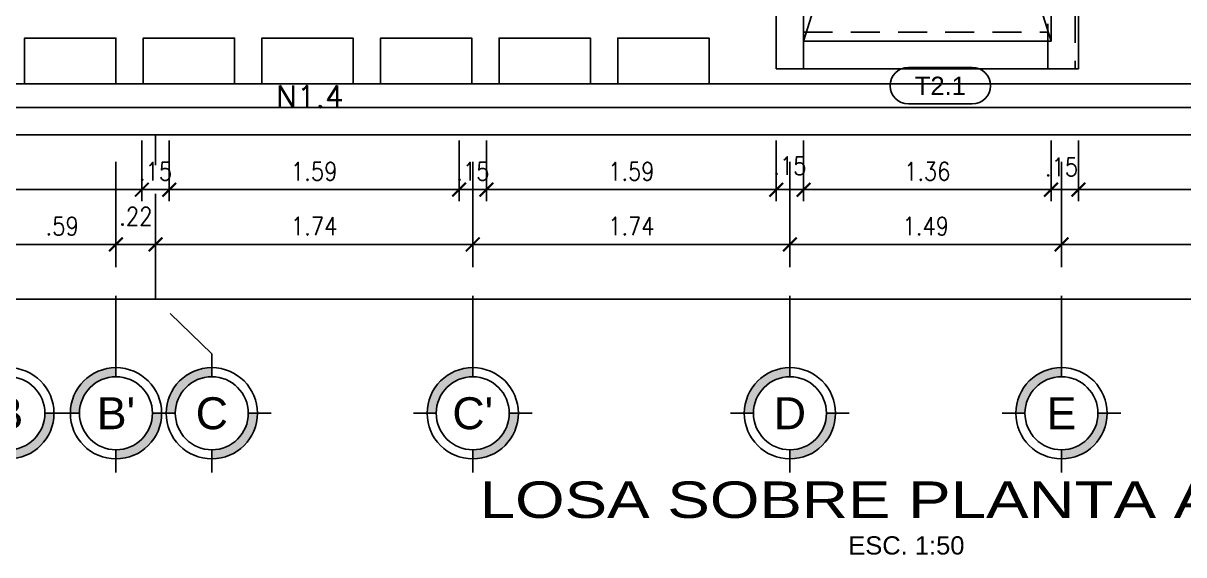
# Model space of a CAD drawing. Header units: millimetres. Extents: x -7.7 to 39.8, y -25.2 to 13.5.
# Drawn here: x 0.05 to 6.41, y -2.38 to 0.54 of the extents above; entities that cross this region are included whole.
import ezdxf
from ezdxf.enums import TextEntityAlignment as Align

# ---------------------------------------------------------------- set-up
doc = ezdxf.new("R2010")
doc.units = ezdxf.units.MM
doc.header["$LTSCALE"] = 0.05
doc.linetypes.add('DASHDOT2', pattern=[12.7, 6.35, -3.175, 0, -3.175])
doc.linetypes.add('HIDDEN2', pattern=[4.7625, 3.175, -1.5875])
for name, color, linetype in [('ACOTADO', 2, 'Continuous'), ('AZOTEA$0$PRETIL', 2, 'HIDDEN2'), ('EJES', 1, 'DASHDOT2'), ('PLANTA ALTA$0$CANT_VIS', 3, 'Continuous'), ('PLANTA ALTA$0$LOSA', 254, 'Continuous'), ('TITULOS', 1, 'Continuous'), ('TXT_IND', 2, 'Continuous')]:
    doc.layers.add(name, color=color, linetype=linetype)
doc.styles.add('ACOTAMIENTOS', font='romans.shx', dxfattribs={"width": 0.85})
doc.styles.add('ARIAL', font='arial.ttf')
doc.styles.get("Standard").update_dxf_attribs({"font": 'romans.shx'})
doc.dimstyles.new('ACOTA_50', dxfattribs={"dimscale": 0.05, "dimtxt": 2, "dimasz": 1.5, "dimexe": 1.25, "dimexo": 0.625, "dimgap": 1, "dimtad": 1, "dimzin": 4, "dimdsep": 46, "dimtxsty": 'ACOTAMIENTOS', "dimblk1": 'ARCHTICK', "dimblk2": 'ARCHTICK', "dimsah": 1, "dimcen": 1.5, "dimclrd": 1, "dimclre": 1, "dimclrt": 256, "dimadec": 0, "dimazin": 0, "dimtfac": 1, "dimtofl": 0, "dimtmove": 2, "dimatfit": 3, "dimfxl": 0, "dimtolj": 1, "dimtzin": 0, "dimarcsym": 0})

# ---------------------------------------------------------------- blocks, each defined once
blk = doc.blocks.new('EJE')
at = {"layer": 'EJES', "linetype": 'Continuous'}
for points in [[(-0.25, 0), (-0.2, 0, -0.414214), (0, 0.2), (0, 0.25, 0.414214)], [(0.25, 0), (0.2, 0, -0.414214), (0, -0.2), (0, -0.25, 0.414214)]]:
    blk.add_hatch(color=256, dxfattribs=at).paths.add_polyline_path(points)
at = {"layer": 'EJES', "color": 1, "linetype": 'Continuous'}
for p, q in [((0, 0.2), (0, 0.325)), ((-0.2, 0), (-0.325, 0)), ((0.325, 0), (0.2, 0)), ((0, -0.325), (0, -0.2))]:
    blk.add_line(p, q, dxfattribs=at)
at = {"layer": 'EJES', "color": 3, "linetype": 'Continuous'}
for radius in [0.25, 0.2]:
    blk.add_circle((0, 0), radius, dxfattribs=at)
at = {"layer": 'EJES', "color": 4, "linetype": 'Continuous', "style": 'ARIAL'}
blk.add_attdef('EJE', text='', height=0.175, dxfattribs=at).set_placement((0, 0), align=Align.MIDDLE_CENTER)
blk = doc.blocks.new('_ARCHTICK')
at = {"color": 0, "linetype": 'ByBlock', "const_width": 0.15}
blk.add_lwpolyline([(-0.5, -0.5), (0.5, 0.5)], dxfattribs=at)
blk = doc.blocks.new('*D53')
at = {"layer": 'ACOTADO', "color": 1, "lineweight": -2}
for p, q in [((-0.0325, -0.4063), (-0.0325, -0.7375)), ((0.5571, -0.4063), (0.5571, -0.7375)), ((-0.0325, -0.675), (0.5571, -0.675))]:
    blk.add_line(p, q, dxfattribs=at)
at = {"layer": 'DEFPOINTS', "color": 0}
for p in [(-0.0325, -0.375), (0.5571, -0.375), (0.5571, -0.675)]:
    blk.add_point(p, dxfattribs=at)
at = {"layer": 'ACOTADO', "color": 1, "lineweight": -2, "xscale": 0.07500000000000001, "yscale": 0.07500000000000001, "zscale": 0.07500000000000001, "rotation": 180}
blk.add_blockref('_ARCHTICK', (-0.0325, -0.675), dxfattribs=at)
at = {"layer": 'ACOTADO', "color": 1, "lineweight": -2, "xscale": 0.07500000000000001, "yscale": 0.07500000000000001, "zscale": 0.07500000000000001}
blk.add_blockref('_ARCHTICK', (0.5571, -0.675), dxfattribs=at)
at = {"layer": 'ACOTADO', "insert": (0.2623, -0.575), "char_height": 0.1, "attachment_point": 5, "style": 'ACOTAMIENTOS'}
blk.add_mtext('\\A1;.59', dxfattribs=at)
blk = doc.blocks.new('*D54')
at = {"layer": 'ACOTADO', "color": 1, "lineweight": -2}
for p, q in [((0.5571, -0.4063), (0.5571, -0.7375)), ((0.774, -0.4063), (0.774, -0.7375)), ((0.5571, -0.675), (0.774, -0.675))]:
    blk.add_line(p, q, dxfattribs=at)
at = {"layer": 'DEFPOINTS', "color": 0}
for p in [(0.5571, -0.375), (0.774, -0.375), (0.774, -0.675)]:
    blk.add_point(p, dxfattribs=at)
at = {"layer": 'ACOTADO', "color": 1, "lineweight": -2, "xscale": 0.07500000000000001, "yscale": 0.07500000000000001, "zscale": 0.07500000000000001, "rotation": 180}
blk.add_blockref('_ARCHTICK', (0.5571, -0.675), dxfattribs=at)
at = {"layer": 'ACOTADO', "color": 1, "lineweight": -2, "xscale": 0.07500000000000001, "yscale": 0.07500000000000001, "zscale": 0.07500000000000001}
blk.add_blockref('_ARCHTICK', (0.774, -0.675), dxfattribs=at)
at = {"layer": 'ACOTADO', "insert": (0.6656, -0.5208), "char_height": 0.1, "attachment_point": 5, "style": 'ACOTAMIENTOS'}
blk.add_mtext('\\A1;.22', dxfattribs=at)
blk = doc.blocks.new('*D55')
at = {"layer": 'ACOTADO', "color": 1, "lineweight": -2}
for p, q in [((0.774, -0.4063), (0.774, -0.7375)), ((2.5121, -0.4063), (2.5121, -0.7375)), ((0.774, -0.675), (2.5121, -0.675))]:
    blk.add_line(p, q, dxfattribs=at)
at = {"layer": 'DEFPOINTS', "color": 0}
for p in [(0.774, -0.375), (2.5121, -0.375), (2.5121, -0.675)]:
    blk.add_point(p, dxfattribs=at)
at = {"layer": 'ACOTADO', "color": 1, "lineweight": -2, "xscale": 0.07500000000000001, "yscale": 0.07500000000000001, "zscale": 0.07500000000000001, "rotation": 180}
blk.add_blockref('_ARCHTICK', (0.774, -0.675), dxfattribs=at)
at = {"layer": 'ACOTADO', "color": 1, "lineweight": -2, "xscale": 0.07500000000000001, "yscale": 0.07500000000000001, "zscale": 0.07500000000000001}
blk.add_blockref('_ARCHTICK', (2.5121, -0.675), dxfattribs=at)
at = {"layer": 'ACOTADO', "insert": (1.643, -0.575), "char_height": 0.1, "attachment_point": 5, "style": 'ACOTAMIENTOS'}
blk.add_mtext('\\A1;1.74', dxfattribs=at)
blk = doc.blocks.new('*D56')
at = {"layer": 'ACOTADO', "color": 1, "lineweight": -2}
for p, q in [((2.5121, -0.4063), (2.5121, -0.7375)), ((4.2501, -0.4063), (4.2501, -0.7375)), ((2.5121, -0.675), (4.2501, -0.675))]:
    blk.add_line(p, q, dxfattribs=at)
at = {"layer": 'DEFPOINTS', "color": 0}
for p in [(2.5121, -0.375), (4.2501, -0.375), (4.2501, -0.675)]:
    blk.add_point(p, dxfattribs=at)
at = {"layer": 'ACOTADO', "color": 1, "lineweight": -2, "xscale": 0.07500000000000001, "yscale": 0.07500000000000001, "zscale": 0.07500000000000001, "rotation": 180}
blk.add_blockref('_ARCHTICK', (2.5121, -0.675), dxfattribs=at)
at = {"layer": 'ACOTADO', "color": 1, "lineweight": -2, "xscale": 0.07500000000000001, "yscale": 0.07500000000000001, "zscale": 0.07500000000000001}
blk.add_blockref('_ARCHTICK', (4.2501, -0.675), dxfattribs=at)
at = {"layer": 'ACOTADO', "insert": (3.3811, -0.575), "char_height": 0.1, "attachment_point": 5, "style": 'ACOTAMIENTOS'}
blk.add_mtext('\\A1;1.74', dxfattribs=at)
blk = doc.blocks.new('*D57')
at = {"layer": 'ACOTADO', "color": 1, "lineweight": -2}
for p, q in [((4.2501, -0.4063), (4.2501, -0.7375)), ((5.7381, -0.4063), (5.7381, -0.7375)), ((4.2501, -0.675), (5.7381, -0.675))]:
    blk.add_line(p, q, dxfattribs=at)
at = {"layer": 'DEFPOINTS', "color": 0}
for p in [(4.2501, -0.375), (5.7381, -0.375), (5.7381, -0.675)]:
    blk.add_point(p, dxfattribs=at)
at = {"layer": 'ACOTADO', "color": 1, "lineweight": -2, "xscale": 0.07500000000000001, "yscale": 0.07500000000000001, "zscale": 0.07500000000000001, "rotation": 180}
blk.add_blockref('_ARCHTICK', (4.2501, -0.675), dxfattribs=at)
at = {"layer": 'ACOTADO', "color": 1, "lineweight": -2, "xscale": 0.07500000000000001, "yscale": 0.07500000000000001, "zscale": 0.07500000000000001}
blk.add_blockref('_ARCHTICK', (5.7381, -0.675), dxfattribs=at)
at = {"layer": 'ACOTADO', "insert": (4.9941, -0.575), "char_height": 0.1, "attachment_point": 5, "style": 'ACOTAMIENTOS'}
blk.add_mtext('\\A1;1.49', dxfattribs=at)
blk = doc.blocks.new('*D58')
at = {"layer": 'ACOTADO', "color": 1, "lineweight": -2}
for p, q in [((4.2501, -0.4063), (4.2501, -0.7375)), ((12.4179, -0.4063), (12.4179, -0.7375)), ((4.2501, -0.675), (12.4179, -0.675))]:
    blk.add_line(p, q, dxfattribs=at)
at = {"layer": 'DEFPOINTS', "color": 0}
for p in [(4.2501, -0.375), (12.4179, -0.375), (12.4179, -0.675)]:
    blk.add_point(p, dxfattribs=at)
at = {"layer": 'ACOTADO', "color": 1, "lineweight": -2, "xscale": 0.07500000000000001, "yscale": 0.07500000000000001, "zscale": 0.07500000000000001, "rotation": 180}
blk.add_blockref('_ARCHTICK', (4.2501, -0.675), dxfattribs=at)
at = {"layer": 'ACOTADO', "color": 1, "lineweight": -2, "xscale": 0.07500000000000001, "yscale": 0.07500000000000001, "zscale": 0.07500000000000001}
blk.add_blockref('_ARCHTICK', (12.4179, -0.675), dxfattribs=at)
at = {"layer": 'ACOTADO', "insert": (8.334, -0.575), "char_height": 0.1, "attachment_point": 5, "style": 'ACOTAMIENTOS'}
blk.add_mtext('\\A1;8.17', dxfattribs=at)
blk = doc.blocks.new('*D63')
at = {"layer": 'ACOTADO', "color": 1, "lineweight": -2}
for p, q in [((-2.3007, -0.7063), (-2.3007, -1.0375)), ((15.2577, -0.7063), (15.2577, -1.0375)), ((-2.3007, -0.975), (15.2577, -0.975))]:
    blk.add_line(p, q, dxfattribs=at)
at = {"layer": 'DEFPOINTS', "color": 0}
for p in [(-2.3007, -0.675), (15.2577, -0.675), (15.2577, -0.975)]:
    blk.add_point(p, dxfattribs=at)
at = {"layer": 'ACOTADO', "color": 1, "lineweight": -2, "xscale": 0.07500000000000001, "yscale": 0.07500000000000001, "zscale": 0.07500000000000001, "rotation": 180}
blk.add_blockref('_ARCHTICK', (-2.3007, -0.975), dxfattribs=at)
at = {"layer": 'ACOTADO', "color": 1, "lineweight": -2, "xscale": 0.07500000000000001, "yscale": 0.07500000000000001, "zscale": 0.07500000000000001}
blk.add_blockref('_ARCHTICK', (15.2577, -0.975), dxfattribs=at)
at = {"layer": 'ACOTADO', "insert": (7.5499, -0.875), "char_height": 0.1, "attachment_point": 5, "style": 'ACOTAMIENTOS'}
blk.add_mtext('\\A1;17.56', dxfattribs=at)
blk = doc.blocks.new('*D108')
at = {"layer": 'ACOTADO', "color": 1, "lineweight": -2}
for p, q in [((-2.1507, -0.1063), (-2.1507, -0.4375)), ((0.699, -0.1063), (0.699, -0.4375)), ((-2.1507, -0.375), (0.699, -0.375))]:
    blk.add_line(p, q, dxfattribs=at)
at = {"layer": 'DEFPOINTS', "color": 0}
for p in [(-2.1507, -0.075), (0.699, -0.075), (0.699, -0.375)]:
    blk.add_point(p, dxfattribs=at)
at = {"layer": 'ACOTADO', "color": 1, "lineweight": -2, "xscale": 0.07500000000000001, "yscale": 0.07500000000000001, "zscale": 0.07500000000000001, "rotation": 180}
blk.add_blockref('_ARCHTICK', (-2.1507, -0.375), dxfattribs=at)
at = {"layer": 'ACOTADO', "color": 1, "lineweight": -2, "xscale": 0.07500000000000001, "yscale": 0.07500000000000001, "zscale": 0.07500000000000001}
blk.add_blockref('_ARCHTICK', (0.699, -0.375), dxfattribs=at)
at = {"layer": 'ACOTADO', "insert": (-1.1129, -0.275), "char_height": 0.1, "attachment_point": 5, "style": 'ACOTAMIENTOS'}
blk.add_mtext('\\A1;2.85', dxfattribs=at)
blk = doc.blocks.new('*D109')
at = {"layer": 'ACOTADO', "color": 1, "lineweight": -2}
for p, q in [((0.699, -0.1063), (0.699, -0.4375)), ((0.849, -0.1063), (0.849, -0.4375)), ((0.699, -0.375), (0.849, -0.375))]:
    blk.add_line(p, q, dxfattribs=at)
at = {"layer": 'DEFPOINTS', "color": 0}
for p in [(0.699, -0.075), (0.849, -0.075), (0.849, -0.375)]:
    blk.add_point(p, dxfattribs=at)
at = {"layer": 'ACOTADO', "color": 1, "lineweight": -2, "xscale": 0.07500000000000001, "yscale": 0.07500000000000001, "zscale": 0.07500000000000001, "rotation": 180}
blk.add_blockref('_ARCHTICK', (0.699, -0.375), dxfattribs=at)
at = {"layer": 'ACOTADO', "color": 1, "lineweight": -2, "xscale": 0.07500000000000001, "yscale": 0.07500000000000001, "zscale": 0.07500000000000001}
blk.add_blockref('_ARCHTICK', (0.849, -0.375), dxfattribs=at)
at = {"layer": 'ACOTADO', "insert": (0.774, -0.275), "char_height": 0.1, "attachment_point": 5, "style": 'ACOTAMIENTOS'}
blk.add_mtext('\\A1;.15', dxfattribs=at)
blk = doc.blocks.new('*D110')
at = {"layer": 'ACOTADO', "color": 1, "lineweight": -2}
for p, q in [((0.849, -0.1063), (0.849, -0.4375)), ((2.4371, -0.1063), (2.4371, -0.4375)), ((0.849, -0.375), (2.4371, -0.375))]:
    blk.add_line(p, q, dxfattribs=at)
at = {"layer": 'DEFPOINTS', "color": 0}
for p in [(0.849, -0.075), (2.4371, -0.075), (2.4371, -0.375)]:
    blk.add_point(p, dxfattribs=at)
at = {"layer": 'ACOTADO', "color": 1, "lineweight": -2, "xscale": 0.07500000000000001, "yscale": 0.07500000000000001, "zscale": 0.07500000000000001, "rotation": 180}
blk.add_blockref('_ARCHTICK', (0.849, -0.375), dxfattribs=at)
at = {"layer": 'ACOTADO', "color": 1, "lineweight": -2, "xscale": 0.07500000000000001, "yscale": 0.07500000000000001, "zscale": 0.07500000000000001}
blk.add_blockref('_ARCHTICK', (2.4371, -0.375), dxfattribs=at)
at = {"layer": 'ACOTADO', "insert": (1.643, -0.275), "char_height": 0.1, "attachment_point": 5, "style": 'ACOTAMIENTOS'}
blk.add_mtext('\\A1;1.59', dxfattribs=at)
blk = doc.blocks.new('*D111')
at = {"layer": 'ACOTADO', "color": 1, "lineweight": -2}
for p, q in [((2.4371, -0.1063), (2.4371, -0.4375)), ((2.5871, -0.1063), (2.5871, -0.4375)), ((2.4371, -0.375), (2.5871, -0.375))]:
    blk.add_line(p, q, dxfattribs=at)
at = {"layer": 'DEFPOINTS', "color": 0}
for p in [(2.4371, -0.075), (2.5871, -0.075), (2.5871, -0.375)]:
    blk.add_point(p, dxfattribs=at)
at = {"layer": 'ACOTADO', "color": 1, "lineweight": -2, "xscale": 0.07500000000000001, "yscale": 0.07500000000000001, "zscale": 0.07500000000000001, "rotation": 180}
blk.add_blockref('_ARCHTICK', (2.4371, -0.375), dxfattribs=at)
at = {"layer": 'ACOTADO', "color": 1, "lineweight": -2, "xscale": 0.07500000000000001, "yscale": 0.07500000000000001, "zscale": 0.07500000000000001}
blk.add_blockref('_ARCHTICK', (2.5871, -0.375), dxfattribs=at)
at = {"layer": 'ACOTADO', "insert": (2.5121, -0.275), "char_height": 0.1, "attachment_point": 5, "style": 'ACOTAMIENTOS'}
blk.add_mtext('\\A1;.15', dxfattribs=at)
blk = doc.blocks.new('*D125')
at = {"layer": 'ACOTADO', "color": 1, "lineweight": -2}
for p, q in [((2.5871, -0.1063), (2.5871, -0.4375)), ((4.1751, -0.1063), (4.1751, -0.4375)), ((2.5871, -0.375), (4.1751, -0.375))]:
    blk.add_line(p, q, dxfattribs=at)
at = {"layer": 'DEFPOINTS', "color": 0}
for p in [(2.5871, -0.075), (4.1751, -0.075), (4.1751, -0.375)]:
    blk.add_point(p, dxfattribs=at)
at = {"layer": 'ACOTADO', "color": 1, "lineweight": -2, "xscale": 0.07500000000000001, "yscale": 0.07500000000000001, "zscale": 0.07500000000000001, "rotation": 180}
blk.add_blockref('_ARCHTICK', (2.5871, -0.375), dxfattribs=at)
at = {"layer": 'ACOTADO', "color": 1, "lineweight": -2, "xscale": 0.07500000000000001, "yscale": 0.07500000000000001, "zscale": 0.07500000000000001}
blk.add_blockref('_ARCHTICK', (4.1751, -0.375), dxfattribs=at)
at = {"layer": 'ACOTADO', "insert": (3.3811, -0.275), "char_height": 0.1, "attachment_point": 5, "style": 'ACOTAMIENTOS'}
blk.add_mtext('\\A1;1.59', dxfattribs=at)
blk = doc.blocks.new('*D126')
at = {"layer": 'ACOTADO', "color": 1, "lineweight": -2}
for p, q in [((4.1751, -0.1063), (4.1751, -0.4375)), ((4.3251, -0.1063), (4.3251, -0.4375)), ((4.1751, -0.375), (4.3251, -0.375))]:
    blk.add_line(p, q, dxfattribs=at)
at = {"layer": 'DEFPOINTS', "color": 0}
for p in [(4.1751, -0.075), (4.3251, -0.075), (4.3251, -0.375)]:
    blk.add_point(p, dxfattribs=at)
at = {"layer": 'ACOTADO', "color": 1, "lineweight": -2, "xscale": 0.07500000000000001, "yscale": 0.07500000000000001, "zscale": 0.07500000000000001, "rotation": 180}
blk.add_blockref('_ARCHTICK', (4.1751, -0.375), dxfattribs=at)
at = {"layer": 'ACOTADO', "color": 1, "lineweight": -2, "xscale": 0.07500000000000001, "yscale": 0.07500000000000001, "zscale": 0.07500000000000001}
blk.add_blockref('_ARCHTICK', (4.3251, -0.375), dxfattribs=at)
at = {"layer": 'ACOTADO', "insert": (4.2501, -0.2444), "char_height": 0.1, "attachment_point": 5, "style": 'ACOTAMIENTOS'}
blk.add_mtext('\\A1;.15', dxfattribs=at)
blk = doc.blocks.new('*D127')
at = {"layer": 'ACOTADO', "color": 1, "lineweight": -2}
for p, q in [((4.3251, -0.1063), (4.3251, -0.4375)), ((5.6806, -0.1063), (5.6806, -0.4375)), ((4.3251, -0.375), (5.6806, -0.375))]:
    blk.add_line(p, q, dxfattribs=at)
at = {"layer": 'DEFPOINTS', "color": 0}
for p in [(4.3251, -0.075), (5.6806, -0.075), (5.6806, -0.375)]:
    blk.add_point(p, dxfattribs=at)
at = {"layer": 'ACOTADO', "color": 1, "lineweight": -2, "xscale": 0.07500000000000001, "yscale": 0.07500000000000001, "zscale": 0.07500000000000001, "rotation": 180}
blk.add_blockref('_ARCHTICK', (4.3251, -0.375), dxfattribs=at)
at = {"layer": 'ACOTADO', "color": 1, "lineweight": -2, "xscale": 0.07500000000000001, "yscale": 0.07500000000000001, "zscale": 0.07500000000000001}
blk.add_blockref('_ARCHTICK', (5.6806, -0.375), dxfattribs=at)
at = {"layer": 'ACOTADO', "insert": (5.0029, -0.275), "char_height": 0.1, "attachment_point": 5, "style": 'ACOTAMIENTOS'}
blk.add_mtext('\\A1;1.36', dxfattribs=at)
blk = doc.blocks.new('*D128')
at = {"layer": 'ACOTADO', "color": 1, "lineweight": -2}
for p, q in [((5.6806, -0.1063), (5.6806, -0.4375)), ((5.8306, -0.1063), (5.8306, -0.4375)), ((5.6806, -0.375), (5.8306, -0.375))]:
    blk.add_line(p, q, dxfattribs=at)
at = {"layer": 'DEFPOINTS', "color": 0}
for p in [(5.6806, -0.075), (5.8306, -0.075), (5.8306, -0.375)]:
    blk.add_point(p, dxfattribs=at)
at = {"layer": 'ACOTADO', "color": 1, "lineweight": -2, "xscale": 0.07500000000000001, "yscale": 0.07500000000000001, "zscale": 0.07500000000000001, "rotation": 180}
blk.add_blockref('_ARCHTICK', (5.6806, -0.375), dxfattribs=at)
at = {"layer": 'ACOTADO', "color": 1, "lineweight": -2, "xscale": 0.07500000000000001, "yscale": 0.07500000000000001, "zscale": 0.07500000000000001}
blk.add_blockref('_ARCHTICK', (5.8306, -0.375), dxfattribs=at)
at = {"layer": 'ACOTADO', "insert": (5.7381, -0.2507), "char_height": 0.1, "attachment_point": 5, "style": 'ACOTAMIENTOS'}
blk.add_mtext('\\A1;.15', dxfattribs=at)
blk = doc.blocks.new('*D129')
at = {"layer": 'ACOTADO', "color": 1, "lineweight": -2}
for p, q in [((5.8306, -0.1063), (5.8306, -0.4375)), ((7.5496, -0.1063), (7.5496, -0.4375)), ((5.8306, -0.375), (7.5496, -0.375))]:
    blk.add_line(p, q, dxfattribs=at)
at = {"layer": 'DEFPOINTS', "color": 0}
for p in [(5.8306, -0.075), (7.5496, -0.075), (7.5496, -0.375)]:
    blk.add_point(p, dxfattribs=at)
at = {"layer": 'ACOTADO', "color": 1, "lineweight": -2, "xscale": 0.07500000000000001, "yscale": 0.07500000000000001, "zscale": 0.07500000000000001, "rotation": 180}
blk.add_blockref('_ARCHTICK', (5.8306, -0.375), dxfattribs=at)
at = {"layer": 'ACOTADO', "color": 1, "lineweight": -2, "xscale": 0.07500000000000001, "yscale": 0.07500000000000001, "zscale": 0.07500000000000001}
blk.add_blockref('_ARCHTICK', (7.5496, -0.375), dxfattribs=at)
at = {"layer": 'ACOTADO', "insert": (6.6901, -0.275), "char_height": 0.1, "attachment_point": 5, "style": 'ACOTAMIENTOS'}
blk.add_mtext('\\A1;1.72', dxfattribs=at)
blk = doc.blocks.new('Titulos')
at = {"layer": 'TITULOS', "color": 1, "style": 'ARIAL', "width": 1.25}
blk.add_attdef('TITULO_1', text='', height=0.2, dxfattribs=at).set_placement((0, 0.25), align=Align.MIDDLE_CENTER)
at = {"layer": 'TITULOS', "style": 'ARIAL', "width": 1.25}
blk.add_attdef('TITULO_2', text='', height=0.2, dxfattribs=at).set_placement((0, 0), align=Align.MIDDLE_CENTER)
at = {"layer": 'TITULOS', "color": 2, "width": 1.25}
for tag, p in [('ESCALA_1', (0, -0.2505)), ('ESCALA_2', (0, -0.4083))]:
    blk.add_attdef(tag, text='', height=0.1, dxfattribs=at).set_placement(p, align=Align.MIDDLE_CENTER)
blk = doc.blocks.new('*D165')
at = {"layer": 'DEFPOINTS', "color": 0, "linetype": 'Continuous'}
for p in [(15.2641, 0.2055), (-2.3007, 0.0676), (15.2641, 0.0676)]:
    blk.add_point(p, dxfattribs=at)
at = {"layer": 'TXT_IND', "color": 1, "linetype": 'Continuous', "lineweight": -2}
for p, q in [((-2.3007, 0.0988), (-2.3007, 0.268)), ((15.2641, 0.0988), (15.2641, 0.268)), ((-2.1507, 0.2055), (-1.1714, 0.2055)), ((15.1141, 0.2055), (-0.5714, 0.2055))]:
    blk.add_line(p, q, dxfattribs=at)
at = {"layer": 'TXT_IND', "color": 1, "linetype": 'Continuous'}
for points in [[(-2.1507, 0.2305), (-2.1507, 0.1805), (-2.3007, 0.2055)], [(15.1141, 0.2305), (15.1141, 0.1805), (15.2641, 0.2055)]]:
    blk.add_solid(points, dxfattribs=at)
at = {"layer": 'TXT_IND', "linetype": 'Continuous', "insert": (-0.8714, 0.2055), "char_height": 0.1, "attachment_point": 5}
blk.add_mtext('\\A1;     ', dxfattribs=at)
blk = doc.blocks.new('ETIQUETA')
at = {"layer": 'TXT_IND', "color": 3}
for p, q in [((-0.175, 0.2), (0.175, 0.2)), ((-0.175, 0), (0.175, 0))]:
    blk.add_line(p, q, dxfattribs=at)
for centre, start, end in [((-0.175, 0.1), 90, 270), ((0.175, 0.1), 270, 90)]:
    blk.add_arc(centre, 0.1, start, end, dxfattribs=at)
at = {"layer": 'TXT_IND', "color": 4, "style": 'ARIAL'}
blk.add_attdef('TEXTO', text='', height=0.1, dxfattribs=at).set_placement((0, 0.1), align=Align.MIDDLE_CENTER)

msp = doc.modelspace()

# ---------------------------------------------------------------- linework, layer by layer
at = {"layer": 'AZOTEA$0$PRETIL'}
for p, q in [((4.1751, 0.2878), (4.1751, 4.9878)), ((5.8131, 4.9878), (5.8131, 0.2878)), ((4.3251, 4.8981), (4.3251, 0.3751)), ((5.6631, 0.3751), (5.6631, 4.8378)), ((4.3251, 0.4878), (5.6631, 0.4878)), ((4.3251, 0.4378), (5.6631, 0.4378)), ((4.3251, 0.3744), (4.3251, 0.3636)), ((4.3251, 0.3631), (4.3251, 0.3501)), ((4.3251, 0.3494), (4.3251, 0.2878)), ((5.6631, 0.3636), (5.6631, 0.3744)), ((5.6631, 0.3501), (5.6631, 0.3631)), ((5.6631, 0.2878), (5.6631, 0.3494)), ((5.8131, 0.2878), (4.1751, 0.2878)), ((-2.1507, 0.075), (15.1141, 0.075)), ((15.2641, -0.075), (-2.3007, -0.075))]:
    msp.add_line(p, q, dxfattribs=at)
at = {"layer": 'EJES'}
for p, q in [((0.5571, -1.275), (0.5571, -0.075)), ((2.5121, -1.275), (2.5121, -0.075)), ((4.2501, -1.275), (4.2501, -0.075)), ((5.7381, -1.275), (5.7381, -0.075))]:
    msp.add_line(p, q, dxfattribs=at)
msp.add_lwpolyline([(1.0823, -1.275), (0.774, -0.975), (0.774, -0.075)], dxfattribs=at)
at = {"layer": 'PLANTA ALTA$0$CANT_VIS', "color": 1}
for p, q in [((4.3251, 0.4378), (5.6806, 4.8378)), ((4.3251, 4.8378), (5.6806, 0.4378)), ((15.1141, 0.075), (-2.1507, 0.075))]:
    msp.add_line(p, q, dxfattribs=at)
at = {"layer": 'PLANTA ALTA$0$CANT_VIS'}
msp.add_line((-2.1507, -0.075), (15.1141, -0.075), dxfattribs=at)
msp.add_lwpolyline([(4.3251, 4.8378), (5.6806, 4.8378), (5.6806, 0.4378), (4.3251, 0.4378)], close=True, dxfattribs=at)
at = {"layer": 'PLANTA ALTA$0$CANT_VIS', "color": 1}
msp.add_lwpolyline([(5.8306, 0.586), (5.8306, 0.2878), (4.1751, 0.2878), (4.1751, 0.586)], dxfattribs=at)
at = {"layer": 'PLANTA ALTA$0$LOSA', "color": 1}
for points in [[(0.5567, 0.2054), (0.0567, 0.2054), (0.0567, 0.4554), (0.5567, 0.4554)], [(1.2067, 0.2054), (0.7067, 0.2054), (0.7067, 0.4554), (1.2067, 0.4554)], [(1.8567, 0.2055), (1.3567, 0.2054), (1.3567, 0.4554), (1.8567, 0.4555)], [(2.5067, 0.2055), (2.0067, 0.2055), (2.0067, 0.4555), (2.5067, 0.4555)], [(3.1567, 0.2055), (2.6567, 0.2055), (2.6567, 0.4555), (3.1567, 0.4555)], [(3.8067, 0.2055), (3.3067, 0.2055), (3.3067, 0.4555), (3.8067, 0.4555)]]:
    msp.add_lwpolyline(points, close=True, dxfattribs=at)

# ---------------------------------------------------------------- block references
at = {"layer": 'EJES'}
for p, values in [((-0.0325, -1.6), {'EJE': 'B'}), ((0.5571, -1.6), {'EJE': "B'"}), ((1.0823, -1.6), {'EJE': 'C'}), ((2.5121, -1.6), {'EJE': "C'"}), ((4.2501, -1.6), {'EJE': 'D'}), ((5.7381, -1.6), {'EJE': 'E'})]:
    msp.add_blockref('EJE', p, dxfattribs=at).add_auto_attribs(values)
at = {"layer": 'TITULOS'}
ref = msp.add_blockref('Titulos', (4.8882, -2.0736), dxfattribs=at)
ref.add_attrib('TITULO_2', 'LOSA SOBRE PLANTA ALTA', dxfattribs={"height": 0.2, "style": 'ARIAL', "width": 1.25}).set_placement((4.8882, -2.0736), align=Align.MIDDLE_CENTER)
ref.add_attrib('ESCALA_1', 'ESC. 1:50', dxfattribs={"color": 2, "height": 0.1, "style": 'ARIAL'}).set_placement((4.8882, -2.324), align=Align.MIDDLE_CENTER)
at = {"layer": 'TXT_IND'}
ref = msp.add_blockref('ETIQUETA', (5.0744, 0.2943), dxfattribs=dict(at, xscale=-1, rotation=180))
ref.add_attrib('TEXTO', 'T2.1', dxfattribs={"color": 4, "height": 0.1, "style": 'ARIAL'}).set_placement((5.0744, 0.1939), align=Align.MIDDLE_CENTER)

# ---------------------------------------------------------------- texts
at = {"layer": 'TXT_IND', "color": 4, "insert": (1.8049, 0.135), "char_height": 0.12, "attachment_point": 6}
msp.add_mtext('N1.4', dxfattribs=at)

# ---------------------------------------------------------------- dimensions: what is measured, and where the dimension line sits
at = {"layer": 'ACOTADO'}
for base, p1, p2, picture, middle in [((0.699, -0.375), (-2.1507, -0.075), (0.699, -0.075), '*D108', (-1.1129, -0.275)), ((0.849, -0.375), (0.699, -0.075), (0.849, -0.075), '*D109', (0.774, -0.275)), ((2.5871, -0.375), (2.4371, -0.075), (2.5871, -0.075), '*D111', (2.5121, -0.275)), ((4.3251, -0.375), (4.1751, -0.075), (4.3251, -0.075), '*D126', (4.2501, -0.2444)), ((5.8306, -0.375), (5.6806, -0.075), (5.8306, -0.075), '*D128', (5.7381, -0.2507)), ((0.774, -0.675), (0.5571, -0.375), (0.774, -0.375), '*D54', (0.6656, -0.5208)), ((15.2577, -0.975), (-2.3007, -0.675), (15.2577, -0.675), '*D63', (7.5499, -0.875))]:
    dim = msp.add_linear_dim(base=base, p1=p1, p2=p2, dimstyle='ACOTA_50', dxfattribs=at)
    dim.commit()
    dim.dimension.update_dxf_attribs({"geometry": picture, "text_midpoint": middle, "dimtype": 160})
for base, p1, p2, picture, middle in [((2.4371, -0.375), (0.849, -0.075), (2.4371, -0.075), '*D110', (1.643, -0.275)), ((4.1751, -0.375), (2.5871, -0.075), (4.1751, -0.075), '*D125', (3.3811, -0.275)), ((5.6806, -0.375), (4.3251, -0.075), (5.6806, -0.075), '*D127', (5.0029, -0.275)), ((7.5496, -0.375), (5.8306, -0.075), (7.5496, -0.075), '*D129', (6.6901, -0.275)), ((0.5571, -0.675), (-0.0325, -0.375), (0.5571, -0.375), '*D53', (0.2623, -0.575)), ((2.5121, -0.675), (0.774, -0.375), (2.5121, -0.375), '*D55', (1.643, -0.575)), ((4.2501, -0.675), (2.5121, -0.375), (4.2501, -0.375), '*D56', (3.3811, -0.575)), ((5.7381, -0.675), (4.2501, -0.375), (5.7381, -0.375), '*D57', (4.9941, -0.575)), ((12.4179, -0.675), (4.2501, -0.375), (12.4179, -0.375), '*D58', (8.334, -0.575))]:
    dim = msp.add_linear_dim(base=base, p1=p1, p2=p2, dimstyle='ACOTA_50', dxfattribs=at)
    dim.commit()
    dim.dimension.update_dxf_attribs({"geometry": picture, "text_midpoint": middle})
at = {"layer": 'TXT_IND', "linetype": 'Continuous'}
dim = msp.add_linear_dim(base=(15.2641, 0.2055), p1=(-2.3007, 0.0676), p2=(15.2641, 0.0676), text='     ', dimstyle='ACOTA_50', override={"dimasz": 3, "dimtxsty": 'Standard'}, dxfattribs=at)
dim.commit()
dim.dimension.update_dxf_attribs({"geometry": '*D165', "text_midpoint": (-0.8714, 0.2055), "dimtype": 160})

doc.saveas('drawing.dxf')
